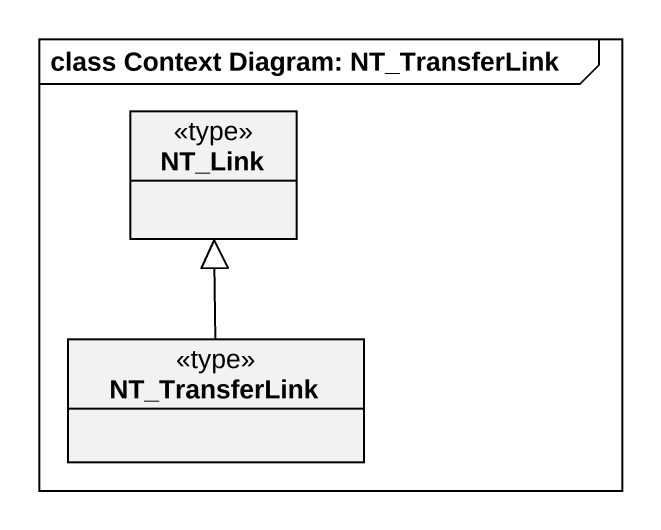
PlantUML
@startuml
mainframe class Context Diagram: NT_TransferLink
hide circle
hide empty members
class NT_Link <<type>>
class NT_TransferLink <<type>>
NT_TransferLink -up-|> NT_Link
@enduml
